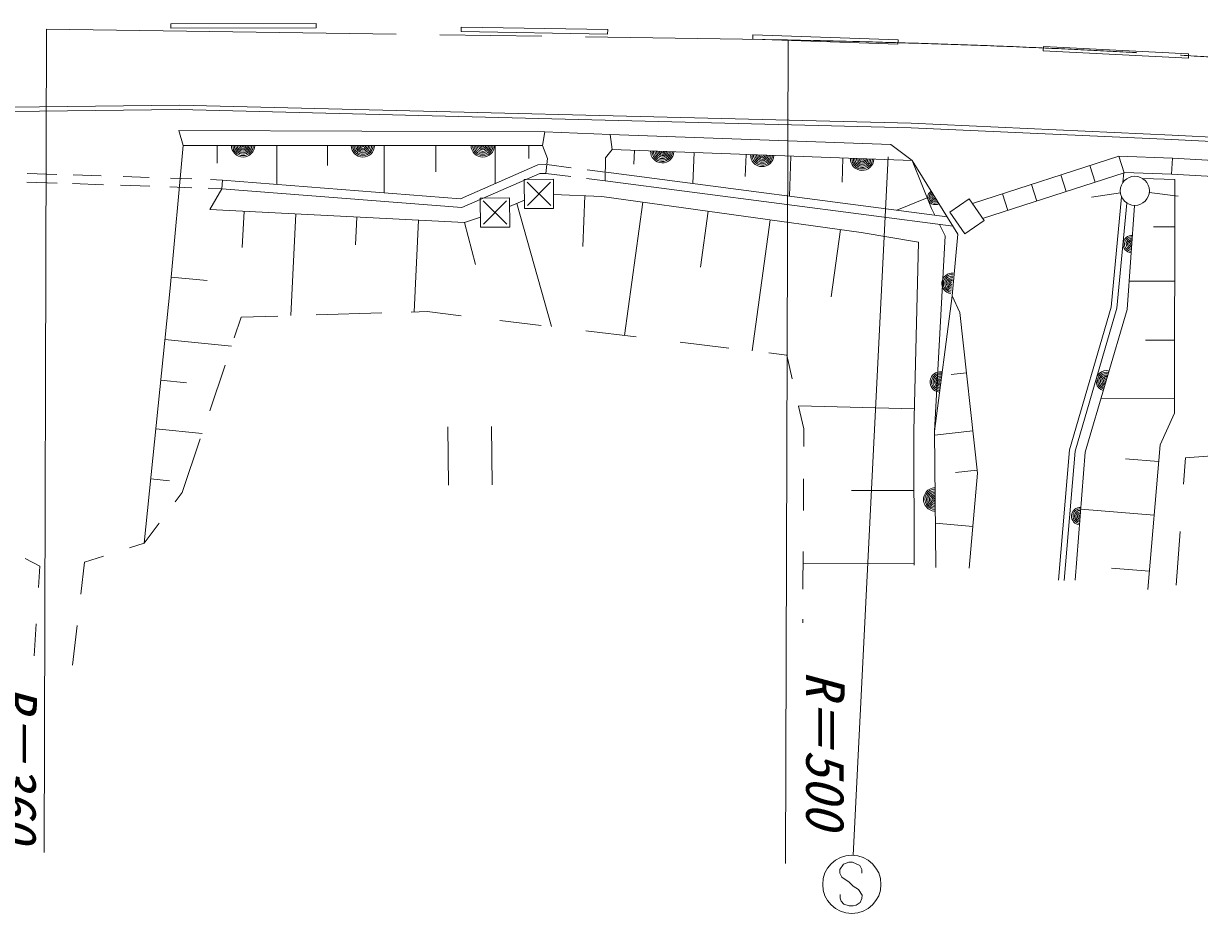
# Model space of a CAD drawing. Units: millimetres, scale not verified. Extents: x 40000 to 680000, y 20000 to 380000.
# Drawn here: x 223674 to 264034, y 273267 to 303806 of the extents above; entities that cross this region are included whole.
import ezdxf
from ezdxf.enums import TextEntityAlignment as Align

# ---------------------------------------------------------------- set-up
doc = ezdxf.new("R2010")
doc.units = ezdxf.units.MM
doc.header["$LTSCALE"] = 1000
doc.linetypes.add('CHAIN', pattern=[18.5, 12, -1.5, 3.5, -1.5])
for name, color, linetype, lineweight in [('M-BGD', 7, 'Continuous', 13), ('M-BMK', 2, 'CHAIN', 13), ('M-BMK-HTXT', 7, 'Continuous', 13), ('M-STR-STRC', 7, 'Continuous', 13)]:
    doc.layers.add(name, color=color, linetype=linetype, lineweight=lineweight)
doc.styles.add('ＭＳ ゴシック', font='')
doc.styles.get('ＭＳ ゴシック').set_extended_font_data('MS Gothic')

msp = doc.modelspace()

# ---------------------------------------------------------------- linework, layer by layer
at = {"layer": 'M-BGD'}
for p, q in [((233720, 303806), (228727, 303793)), ((228727, 303793), (228727, 303643)), ((228727, 303643), (233720, 303656)), ((233720, 303656), (233720, 303806)), ((238695, 303533), (238698, 303683)), ((243720, 303446), (238695, 303533)), ((238698, 303683), (243723, 303596)), ((243723, 303596), (243720, 303446)), ((248701, 303264), (248706, 303414)), ((253683, 303103), (248701, 303264)), ((248706, 303414), (253688, 303252)), ((253688, 303252), (253683, 303103)), ((258668, 302873), (258675, 303023)), ((263652, 302617), (258668, 302873)), ((258675, 303023), (263660, 302767)), ((263660, 302767), (263652, 302617)), ((229024, 301005), (223258, 300934)), ((229023, 300855), (223261, 300784)), ((254134, 300231), (229023, 300855)), ((254139, 300381), (229024, 301005)), ((263092, 299972), (254139, 300381)), ((229000, 300137), (229151, 299626)), ((229000, 300137), (241568, 300094)), ((241491, 299616), (241568, 300094)), ((241568, 300094), (243805, 299999)), ((243880, 299486), (243805, 299999)), ((243805, 299999), (253442, 299656)), ((263085, 299823), (254134, 300231)), ((275860, 299355), (263092, 299972)), ((229151, 299626), (228705, 294728)), ((229151, 299626), (241491, 299616)), ((230316, 299018), (230317, 299625)), ((232363, 298290), (232364, 299623)), ((234105, 298931), (234106, 299622)), ((236056, 298000), (236057, 299620)), ((237822, 298711), (237823, 299619)), ((239865, 298320), (239866, 299617)), ((241022, 299175), (241022, 299616)), ((241654, 299175), (241491, 299616)), ((243644, 299201), (243880, 299486)), ((243880, 299486), (254172, 299101)), ((253442, 299656), (254172, 299101)), ((275853, 299205), (263085, 299823)), ((241603, 298665), (241654, 299175)), ((243638, 298403), (243644, 299201)), ((244625, 298980), (244643, 299458)), ((246651, 298313), (246691, 299381)), ((248446, 298557), (248474, 299314)), ((249961, 297882), (250013, 299257)), ((251767, 298364), (251798, 299190)), ((254172, 299101), (255744, 296580)), ((254172, 299101), (254838, 297459)), ((256241, 297629), (261267, 299255)), ((263107, 299180), (261267, 299255)), ((261267, 299255), (261452, 298684)), ((263107, 299180), (263079, 298631)), ((275717, 298528), (263107, 299180)), ((224818, 298630), (223795, 298665)), ((241328, 298962), (238666, 297795)), ((241600, 298965), (241328, 298962)), ((241603, 298665), (241392, 298663)), ((242463, 298554), (241603, 298665)), ((242467, 298856), (241633, 298963)), ((243640, 298705), (243016, 298785)), ((255371, 297178), (243676, 298700)), ((256592, 297112), (261452, 298684)), ((260269, 298932), (260453, 298361)), ((261439, 298681), (261409, 298357)), ((263085, 298631), (261448, 298697)), ((224826, 298329), (223788, 298364)), ((226422, 298275), (225356, 298311)), ((226342, 298578), (225377, 298611)), ((227983, 298522), (227091, 298552)), ((229456, 298472), (228715, 298497)), ((230503, 298436), (230094, 298450)), ((230503, 298436), (230480, 298137)), ((238666, 297795), (230503, 298436)), ((241392, 298663), (238718, 297490)), ((241860, 298464), (240860, 298456)), ((240860, 298456), (240868, 297456)), ((240961, 298357), (241767, 297563)), ((241761, 298363), (240967, 297557)), ((241868, 297464), (241860, 298464)), ((243638, 298403), (242992, 298486)), ((255576, 296849), (243638, 298403)), ((258271, 298286), (258456, 297715)), ((259270, 298609), (259455, 298038)), ((263184, 298458), (262092, 298483)), ((275688, 297978), (263079, 298631)), ((263184, 298458), (263176, 290434)), ((228004, 298221), (227003, 298255)), ((229455, 298172), (228700, 298197)), ((230480, 298137), (230015, 298153)), ((230480, 298137), (230066, 297421)), ((238718, 297490), (230480, 298137)), ((241864, 297939), (243519, 297870)), ((242866, 296160), (242938, 297894)), ((243519, 297870), (252422, 296638)), ((257272, 297963), (257457, 297392)), ((261320, 297994), (260331, 297849)), ((261361, 297857), (261000, 294075)), ((262311, 298007), (263304, 297887)), ((240352, 297823), (239352, 297815)), ((239352, 297815), (239360, 296815)), ((239453, 297716), (240260, 296922)), ((240253, 297722), (239460, 296916)), ((240360, 296823), (240352, 297823)), ((240355, 297531), (240865, 297748)), ((240600, 297635), (241795, 293406)), ((240868, 297456), (241868, 297464)), ((244297, 293104), (244929, 297674)), ((253647, 297403), (254689, 297825)), ((254838, 297459), (254949, 297233)), ((256135, 297786), (255471, 297335)), ((256641, 297041), (256135, 297786)), ((261542, 297647), (261197, 294038)), ((261808, 297566), (261554, 293989)), ((230066, 297421), (238811, 296980)), ((231183, 296120), (231246, 297362)), ((232848, 293782), (233024, 297272)), ((235066, 296216), (235114, 297166)), ((237076, 293907), (237235, 297059)), ((238811, 296980), (239358, 297157)), ((246908, 295446), (247173, 297364)), ((248683, 292575), (249304, 297070)), ((255471, 297335), (255976, 296590)), ((238811, 296980), (239185, 295532)), ((239360, 296815), (240360, 296823)), ((251395, 294432), (251714, 296736)), ((255109, 296910), (255304, 296516)), ((255976, 296590), (256641, 297041)), ((262456, 296832), (263182, 296831)), ((252422, 296638), (254394, 296299)), ((254394, 296299), (254228, 289832)), ((255304, 296516), (254938, 289814)), ((255744, 296580), (255549, 294456)), ((229974, 294991), (228739, 295104)), ((228705, 294728), (227819, 285978)), ((261624, 294968), (263180, 294967)), ((255549, 294456), (254938, 289814)), ((255549, 294456), (255806, 293893)), ((233721, 293808), (235972, 293874)), ((236975, 293904), (237531, 293920)), ((237531, 293920), (238697, 293780)), ((255806, 293893), (256418, 288380)), ((261000, 294075), (259572, 289172)), ((261197, 294038), (259769, 289135)), ((261554, 293989), (260115, 289099)), ((230908, 293023), (231147, 293732)), ((231147, 293732), (232398, 293769)), ((240021, 293620), (241442, 293448)), ((242969, 293264), (244703, 293055)), ((230810, 292733), (228526, 292964)), ((246212, 292873), (247886, 292671)), ((262179, 292946), (263178, 292945)), ((249250, 292506), (249872, 292431)), ((249872, 292431), (250059, 291618)), ((230064, 290520), (230591, 292084)), ((255516, 291758), (256037, 291815)), ((229267, 291476), (228384, 291565)), ((250274, 290684), (254248, 290582)), ((250275, 290680), (250456, 289892)), ((260659, 290946), (263176, 290943)), ((263176, 290434), (262680, 289352)), ((229801, 289741), (228216, 289901)), ((238239, 289964), (238255, 287964)), ((239739, 289976), (239755, 287976)), ((250456, 289892), (250453, 289295)), ((254228, 289832), (254240, 285218)), ((254938, 289814), (254988, 285136)), ((254939, 289686), (256257, 289833)), ((229117, 287710), (229737, 289551)), ((259572, 289172), (259191, 284708)), ((259769, 289135), (259390, 284691)), ((260115, 289099), (259770, 284703)), ((262680, 289352), (262264, 284388)), ((263556, 288900), (265248, 289028)), ((261495, 288867), (262632, 288772)), ((263489, 287996), (263556, 288900)), ((228679, 288114), (228042, 288179)), ((250446, 288184), (250440, 287090)), ((255660, 288395), (256408, 288478)), ((256418, 288380), (256130, 285114)), ((252087, 287779), (254234, 287784)), ((228883, 287398), (229117, 287710)), ((259962, 287145), (262477, 286934)), ((227819, 285978), (228326, 286655)), ((254971, 286656), (256256, 286543)), ((263234, 284530), (263369, 286369)), ((227314, 285815), (227819, 285978)), ((223727, 285451), (224234, 285183)), ((225772, 285319), (226418, 285527)), ((250432, 285686), (250424, 284396)), ((224234, 285183), (224188, 284450)), ((225642, 284228), (225772, 285319)), ((250429, 285273), (254240, 285283)), ((261012, 285119), (262316, 285010)), ((250418, 283367), (250417, 283238)), ((224110, 283204), (224041, 282104)), ((225351, 281786), (225513, 283147))]:
    msp.add_line(p, q, dxfattribs=at)
msp.add_circle((261815, 298066), 500, dxfattribs=at)
for centre, radius, start, end in [((231208, 299624), 400, 179.954, 359.954), ((231208, 299624), 400, 179.954, 359.954), ((231208, 299624), 350, 179.954, 359.954), ((231208, 299624), 300, 179.954, 359.954), ((231208, 299624), 250, 179.954, 359.954), ((231208, 299624), 200, 179.954, 359.954), ((231208, 299624), 150, 179.954, 359.954), ((231208, 299624), 100, 179.954, 359.954), ((231208, 299624), 50, 179.954, 359.954), ((235321, 299621), 400, 179.954, 359.954), ((235321, 299621), 400, 179.954, 359.954), ((235321, 299621), 350, 179.954, 359.954), ((235321, 299621), 300, 179.954, 359.954), ((235321, 299621), 250, 179.954, 359.954), ((235321, 299621), 200, 179.954, 359.954), ((235321, 299621), 150, 179.954, 359.954), ((235321, 299621), 100, 179.954, 359.954), ((235321, 299621), 50, 179.954, 359.954), ((239435, 299618), 400, 179.954, 359.954), ((239435, 299618), 400, 179.954, 359.954), ((239435, 299618), 350, 179.954, 359.954), ((239435, 299618), 300, 179.954, 359.954), ((239435, 299618), 250, 179.954, 359.954), ((239435, 299618), 200, 179.954, 359.954), ((239435, 299618), 150, 179.954, 359.954), ((239435, 299618), 100, 179.954, 359.954), ((239435, 299618), 50, 179.954, 359.954), ((245595, 299422), 400, 177.8533, 357.8533), ((245595, 299422), 400, 177.8533, 357.8533), ((245595, 299422), 350, 177.8533, 357.8533), ((245595, 299422), 300, 177.8533, 357.8533), ((245595, 299422), 250, 177.8533, 357.8533), ((245595, 299422), 200, 177.8533, 357.8533), ((245595, 299422), 150, 177.8533, 357.8533), ((245595, 299422), 100, 177.8533, 357.8533), ((245595, 299422), 50, 177.8533, 357.8533), ((249026, 299294), 400, 177.8533, 357.8533), ((249026, 299294), 400, 177.8533, 357.8533), ((249026, 299294), 350, 177.8533, 357.8533), ((249026, 299294), 300, 177.8533, 357.8533), ((249026, 299294), 250, 177.8533, 357.8533), ((249026, 299294), 200, 177.8533, 357.8533), ((249026, 299294), 150, 177.8533, 357.8533), ((249026, 299294), 100, 177.8533, 357.8533), ((249026, 299294), 50, 177.8533, 357.8533), ((252457, 299165), 400, 177.8533, 357.8533), ((252457, 299165), 400, 177.8533, 357.8533), ((252457, 299165), 350, 177.8533, 357.8533), ((252457, 299165), 300, 177.8533, 357.8533), ((252457, 299165), 250, 177.8533, 357.8533), ((252457, 299165), 200, 177.8533, 357.8533), ((252457, 299165), 150, 177.8533, 357.8533), ((252457, 299165), 100, 177.8533, 357.8533), ((252457, 299165), 50, 177.8533, 357.8533), ((254958, 297840), 250, 121.9393, 301.9393), ((254958, 297840), 200, 121.9393, 301.9393), ((254958, 297840), 150, 121.9393, 301.9393), ((254958, 297840), 100, 121.9393, 301.9393), ((254958, 297840), 50, 121.9393, 301.9393), ((261714, 296238), 300, 85.9371, 265.9371), ((261714, 296238), 250, 85.9371, 265.9371), ((261714, 296238), 200, 85.9371, 265.9371), ((261714, 296238), 150, 85.9371, 265.9371), ((261714, 296238), 100, 85.9371, 265.9371), ((261714, 296238), 50, 85.9371, 265.9371), ((255542, 294889), 350, 83.2056, 263.2056), ((255542, 294889), 300, 83.2056, 263.2056), ((255542, 294889), 250, 83.2056, 263.2056), ((255542, 294889), 200, 83.2056, 263.2056), ((255542, 294889), 150, 83.2056, 263.2056), ((255542, 294889), 100, 83.2056, 263.2056), ((255542, 294889), 50, 83.2056, 263.2056), ((255139, 291506), 350, 83.2056, 263.2056), ((255139, 291506), 300, 83.2056, 263.2056), ((260835, 291544), 350, 73.6023, 253.6023), ((260835, 291544), 300, 73.6023, 253.6023), ((255139, 291506), 250, 83.2056, 263.2056), ((255139, 291506), 200, 83.2056, 263.2056), ((255139, 291506), 150, 83.2056, 263.2056), ((255139, 291506), 100, 83.2056, 263.2056), ((255139, 291506), 50, 83.2056, 263.2056), ((260835, 291544), 250, 73.6023, 253.6023), ((260835, 291544), 200, 73.6023, 253.6023), ((260835, 291544), 150, 73.6023, 253.6023), ((260835, 291544), 100, 73.6023, 253.6023), ((260835, 291544), 50, 73.6023, 253.6023), ((254963, 287475), 400, 90.6145, 270.6145), ((254963, 287475), 400, 90.6145, 270.6145), ((254963, 287475), 350, 90.6145, 270.6145), ((254963, 287475), 300, 90.6145, 270.6145), ((254963, 287475), 250, 90.6145, 270.6145), ((254963, 287475), 200, 90.6145, 270.6145), ((254963, 287475), 150, 90.6145, 270.6145), ((254963, 287475), 100, 90.6145, 270.6145), ((254963, 287475), 50, 90.6145, 270.6145), ((259943, 286901), 300, 85.5179, 265.5179), ((259943, 286901), 250, 85.5179, 265.5179), ((259943, 286901), 200, 85.5179, 265.5179), ((259943, 286901), 150, 85.5179, 265.5179), ((259943, 286901), 100, 85.5179, 265.5179), ((259943, 286901), 50, 85.5179, 265.5179)]:
    msp.add_arc(centre, radius, start, end, dxfattribs=at)
at = {"layer": 'M-BMK'}
msp.add_line((224468, 303618), (249890, 303249), dxfattribs=at)
for points, knots in [([(169533, 298581), (174589, 299436), (179646, 300290), (184732, 300900), (188195, 301316), (191672, 301618), (195148, 301927), (199736, 302334), (204323, 302750), (208918, 303028), (214094, 303342), (219281, 303480), (224468, 303618)], [0, 0, 0, 0, 1, 1, 1, 2, 2, 2, 3, 3, 3, 4, 4, 4, 4]), ([(249890, 303249), (252288, 303188), (254687, 303128), (257084, 303034), (259450, 302942), (261815, 302816), (264179, 302671), (265221, 302607), (266263, 302539), (267304, 302472)], [0, 0, 0, 0, 1, 1, 1, 2, 2, 2, 3, 3, 3, 3])]:
    msp.add_open_spline(points, degree=3, knots=knots, dxfattribs=at)
at = {"layer": 'M-BMK-HTXT'}
for p, q in [((224468, 303618), (224379, 275365)), ((249921, 303234), (249831, 274981))]:
    msp.add_line(p, q, dxfattribs=at)
at = {"layer": 'M-STR-STRC'}
for p, q in [((253345, 299234), (252152, 275266)), ((251813, 274962), (251691, 274776)), ((252005, 275029), (251813, 274962)), ((252126, 275027), (252005, 275029)), ((252377, 274911), (252126, 275027)), ((252441, 274780), (252377, 274911)), ((251691, 274776), (251695, 274645)), ((251695, 274645), (251759, 274516)), ((251759, 274516), (252016, 274336)), ((252442, 274651), (252441, 274780)), ((252016, 274336), (252146, 274206)), ((252146, 274206), (252326, 274091)), ((252326, 274091), (252454, 273892)), ((251701, 273797), (251698, 273918)), ((251742, 273694), (251701, 273797)), ((251827, 273584), (251742, 273694)), ((252390, 273649), (252248, 273556)), ((252449, 273782), (252390, 273649)), ((252454, 273892), (252449, 273782)), ((252014, 273525), (251827, 273584)), ((252148, 273526), (252014, 273525)), ((252248, 273556), (252148, 273526))]:
    msp.add_line(p, q, dxfattribs=at)
msp.add_circle((252102, 274267), 1000, dxfattribs=at)

# ---------------------------------------------------------------- texts
at = {"layer": 'M-BMK-HTXT', "style": 'ＭＳ ゴシック', "oblique": 15}
for s, p in [('R＝500', (251855, 281587)), ('R＝360', (224131, 281131))]:
    msp.add_text(s, height=1320, rotation=270, dxfattribs=at).set_placement(p, align=Align.TOP_LEFT)

doc.saveas('drawing.dxf')
